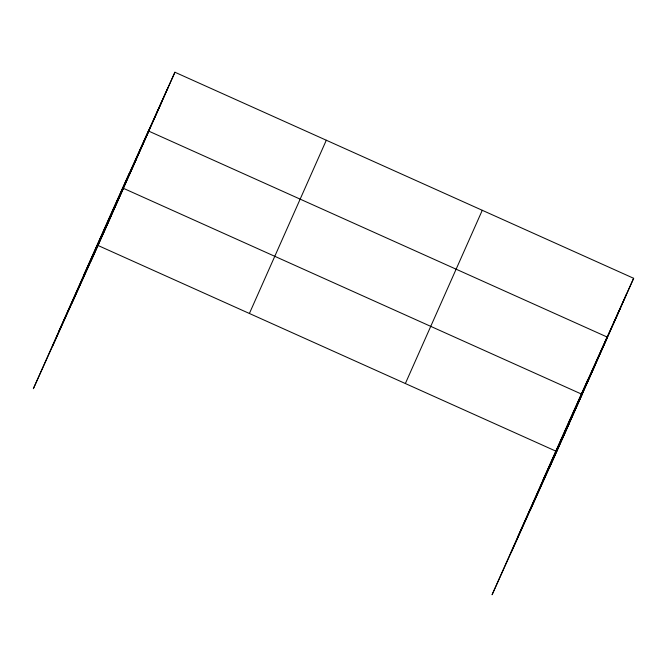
<?xml version="1.0" encoding="UTF-8"?>
<svg xmlns="http://www.w3.org/2000/svg" width="667" height="667" viewBox="0 0 667 667"><rect width="100%" height="100%" fill="white"/><g stroke="black" fill="none" stroke-linecap="round" stroke-linejoin="round"><path stroke-width="1" d="M52.343 346.64L129.248 173.403M71.911 303.302L148.824 130.065M90.904 261.239L167.809 88.002M174.929 72.236L110.263 215.466L33.35 388.703L98.016 245.481L174.929 72.236L633.65 278.297L556.737 451.534L492.071 594.764L568.984 421.519L633.65 278.297M249.4 313.482L326.305 140.237M405.361 383.533L482.274 210.297M511.064 552.693L587.977 379.456M530.632 509.355L607.545 336.118M549.625 467.292L626.538 294.055M154.736 117.45L161.856 101.692M84.109 274.37L148.783 131.141L607.504 337.194L542.83 480.423M128.973 175.488L136.093 159.73M58.729 331.541L123.403 188.311L582.124 394.364L517.45 537.594M103.593 232.658L110.705 216.892M613.457 323.503L620.577 307.745M587.694 381.541L594.814 365.783M562.314 438.711L569.435 422.953M98.016 245.481L556.737 451.534"/></g></svg>
